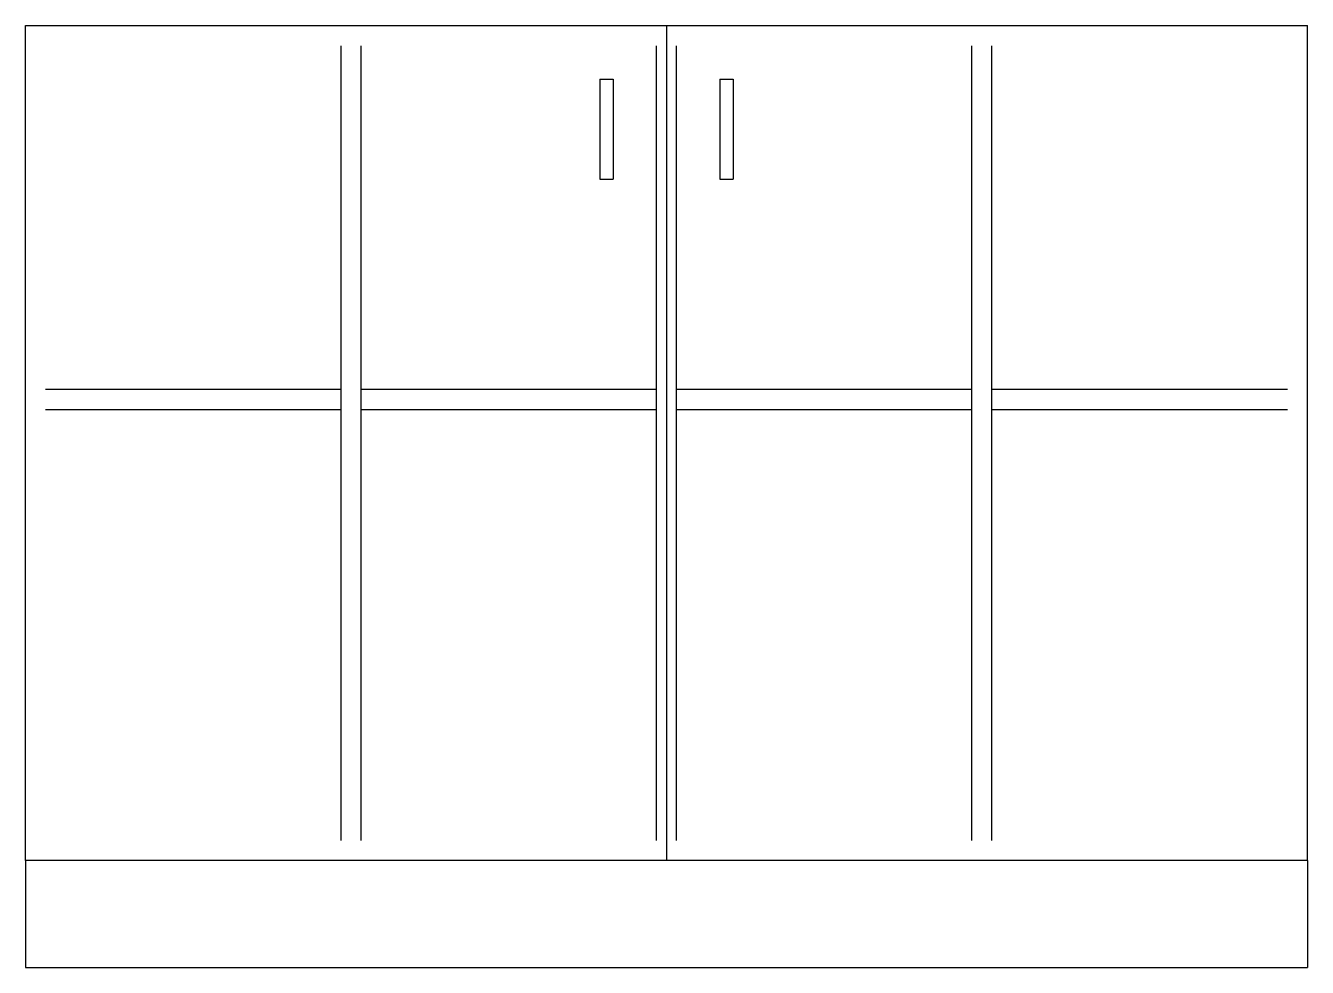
# Model space of a CAD drawing. Extents: x 0 to 48, y 0 to 35.2.
import ezdxf

# ---------------------------------------------------------------- set-up
doc = ezdxf.new("R2010")
doc.units = 0
doc.header["$LTSCALE"] = 3
doc.linetypes.add('HIDDEN', pattern=[0])
doc.layers.get('0').update_dxf_attribs({"linetype": 'CONTINUOUS'})
doc.layers.add('HID', color=7, linetype='HIDDEN')

msp = doc.modelspace()

# ---------------------------------------------------------------- linework, layer by layer
at = {"color": 0}
for p, q in [((0, 4), (0, 35.25)), ((0, 35.25), (48, 35.25)), ((24, 35.25), (24, 4)), ((48, 4), (48, 35.25)), ((21.5, 33.25), (21.5, 29.5)), ((21.5, 33.25), (22, 33.25)), ((22, 33.25), (22, 29.5)), ((26, 33.25), (26, 29.5)), ((26, 33.25), (26.5, 33.25)), ((26.5, 33.25), (26.5, 29.5)), ((21.5, 29.5), (22, 29.5)), ((26, 29.5), (26.5, 29.5)), ((48, 4), (0, 4)), ((0, 4), (0, 0)), ((48, 4), (48, 0)), ((0, 0), (48, 0))]:
    msp.add_line(p, q, dxfattribs=at)
at = {"layer": 'HID', "color": 0}
for p, q in [((11.8125, 4.75), (11.8125, 34.5)), ((12.5625, 4.75), (12.5625, 34.5)), ((23.625, 4.75), (23.625, 34.5)), ((24.375, 4.75), (24.375, 34.5)), ((35.4375, 4.75), (35.4375, 34.5)), ((36.1875, 4.75), (36.1875, 34.5)), ((11.8125, 21.625), (0.75, 21.625)), ((23.625, 21.625), (12.5625, 21.625)), ((35.4375, 21.625), (24.375, 21.625)), ((47.25, 21.625), (36.1875, 21.625)), ((11.8125, 20.875), (0.75, 20.875)), ((23.625, 20.875), (12.5625, 20.875)), ((35.4375, 20.875), (24.375, 20.875)), ((47.25, 20.875), (36.1875, 20.875))]:
    msp.add_line(p, q, dxfattribs=at)

doc.saveas('drawing.dxf')
